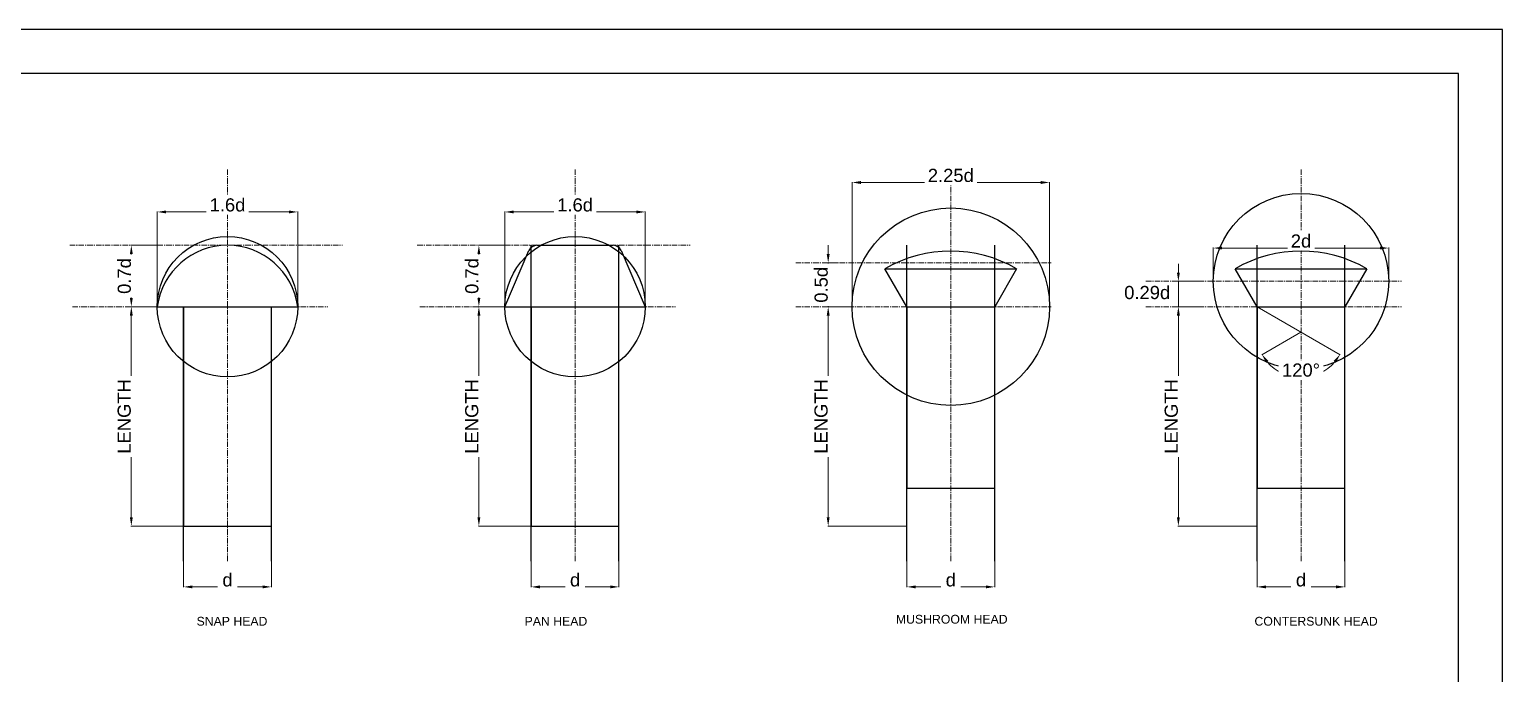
# Model space of a CAD drawing. Header units: millimetres. Extents: x -259 to 361, y -105 to 265.
# Drawn here: x 25.7 to 361.5, y 117.8 to 264.6 of the extents above; entities that cross this region are included whole.
import ezdxf

# ---------------------------------------------------------------- set-up
doc = ezdxf.new("R2010")
doc.units = ezdxf.units.MM
doc.header["$MEASUREMENT"] = 0
doc.linetypes.add('CENTER', pattern=[2, 1.25, -0.25, 0.25, -0.25])
doc.layers.add('centerline', color=1, linetype='CENTER', lineweight=15)
doc.layers.add('dimension line', color=3, linetype='Continuous', lineweight=15)
doc.layers.add('Reference line', color=52, linetype='Continuous')
doc.layers.add('TEXT', color=254, linetype='Continuous')
doc.styles.get("Standard").update_dxf_attribs({"font": 'arial.ttf'})
doc.dimstyles.new('AM_ANSI$0', dxfattribs={"dimtxt": 3, "dimasz": 2, "dimexe": 0.1, "dimexo": 0.05, "dimgap": 0.06, "dimtad": 1, "dimtoh": 1, "dimdec": 3, "dimzin": 9, "dimdsep": 46, "dimtxsty": 'Standard', "dimcen": 0, "dimclrd": 256, "dimclre": 256, "dimclrt": 256, "dimadec": 0, "dimazin": 2, "dimtp": 0.1, "dimtm": 0.1, "dimtfac": 0.71, "dimtdec": 3, "dimtofl": 0, "dimtmove": 0, "dimatfit": 3, "dimfxl": 1, "dimtfill": 1, "dimtolj": 1, "dimtzin": 7, "dimlwd": -1, "dimlwe": -1, "dimarcsym": 1})
doc.dimstyles.new('AM_ANSI$2', dxfattribs={"dimtxt": 3, "dimasz": 2, "dimexe": 0.1, "dimexo": 0.05, "dimgap": 0.06, "dimtad": 1, "dimtoh": 1, "dimdec": 3, "dimzin": 9, "dimdsep": 46, "dimtxsty": 'Standard', "dimcen": 0, "dimclrd": 256, "dimclre": 256, "dimclrt": 256, "dimadec": 0, "dimazin": 2, "dimtp": 0.1, "dimtm": 0.1, "dimtfac": 0.71, "dimtdec": 3, "dimtofl": 0, "dimtmove": 0, "dimatfit": 3, "dimfxl": 1, "dimtfill": 1, "dimtolj": 1, "dimtzin": 7, "dimlwd": -1, "dimlwe": -1, "dimarcsym": 1})

# ---------------------------------------------------------------- blocks, each defined once
blk = doc.blocks.new('*D4')
at = {"layer": 'Defpoints', "color": 0, "transparency": 16777216}
for p in [(54.87, 201.42), (48.95, 151.42), (60.87, 151.42)]:
    blk.add_point(p, dxfattribs=at)
at = {"layer": 'dimension line', "transparency": 16777216}
for p, q in [((54.82, 201.42), (48.85, 201.42)), ((48.95, 199.42), (48.95, 153.42)), ((60.82, 151.42), (48.85, 151.42))]:
    blk.add_line(p, q, dxfattribs=at)
for points in [[(48.62, 199.42), (49.28, 199.42), (48.95, 201.42)], [(48.62, 153.42), (49.28, 153.42), (48.95, 151.42)]]:
    blk.add_solid(points, dxfattribs=at)
at = {"layer": 'dimension line', "transparency": 16777216, "insert": (47.34, 176.42), "char_height": 3, "attachment_point": 5, "rotation": 90, "bg_fill": 3, "box_fill_scale": 1.25, "bg_fill_color": 256, "bg_fill_true_color": 13158600, "bg_fill_transparency": 0}
blk.add_mtext('\\A1;LENGTH', dxfattribs=at)
blk = doc.blocks.new('*D5')
at = {"layer": 'Defpoints', "color": 0, "transparency": 16777216}
for p in [(48.95, 215.42), (54.87, 215.42), (54.87, 201.42)]:
    blk.add_point(p, dxfattribs=at)
at = {"layer": 'dimension line', "transparency": 16777216}
for p, q in [((54.82, 215.42), (48.85, 215.42)), ((48.95, 203.42), (48.95, 213.42)), ((54.82, 201.42), (48.85, 201.42))]:
    blk.add_line(p, q, dxfattribs=at)
for points in [[(48.62, 213.42), (49.28, 213.42), (48.95, 215.42)], [(48.62, 203.42), (49.28, 203.42), (48.95, 201.42)]]:
    blk.add_solid(points, dxfattribs=at)
at = {"layer": 'dimension line', "transparency": 16777216, "insert": (47.36, 208.42), "char_height": 3, "attachment_point": 5, "rotation": 90, "bg_fill": 3, "box_fill_scale": 1.25, "bg_fill_color": 256, "bg_fill_true_color": 13158600, "bg_fill_transparency": 0}
blk.add_mtext('\\A1;0.7d', dxfattribs=at)
blk = doc.blocks.new('*D6')
at = {"layer": 'Defpoints', "color": 0, "transparency": 16777216}
for p in [(60.87, 145.78), (80.87, 146.21), (80.87, 137.57)]:
    blk.add_point(p, dxfattribs=at)
at = {"layer": 'dimension line', "transparency": 16777216}
for p, q in [((60.87, 145.73), (60.87, 137.47)), ((80.87, 146.16), (80.87, 137.47)), ((62.87, 137.57), (78.87, 137.57))]:
    blk.add_line(p, q, dxfattribs=at)
for points in [[(62.87, 137.9), (62.87, 137.23), (60.87, 137.57)], [(78.87, 137.9), (78.87, 137.23), (80.87, 137.57)]]:
    blk.add_solid(points, dxfattribs=at)
at = {"layer": 'dimension line', "transparency": 16777216, "insert": (70.87, 139.15), "char_height": 3, "attachment_point": 5, "bg_fill": 3, "box_fill_scale": 1.25, "bg_fill_color": 256, "bg_fill_true_color": 13158600, "bg_fill_transparency": 0}
blk.add_mtext('\\A1;d', dxfattribs=at)
blk = doc.blocks.new('*D7')
at = {"layer": 'Defpoints', "color": 0, "transparency": 16777216}
for p in [(86.87, 223.02), (54.87, 201.42), (86.87, 201.42)]:
    blk.add_point(p, dxfattribs=at)
at = {"layer": 'dimension line', "transparency": 16777216}
for p, q in [((54.87, 201.47), (54.87, 223.12)), ((56.87, 223.02), (84.87, 223.02)), ((86.87, 201.47), (86.87, 223.12))]:
    blk.add_line(p, q, dxfattribs=at)
for points in [[(56.87, 223.35), (56.87, 222.69), (54.87, 223.02)], [(84.87, 223.35), (84.87, 222.69), (86.87, 223.02)]]:
    blk.add_solid(points, dxfattribs=at)
at = {"layer": 'dimension line', "transparency": 16777216, "insert": (70.87, 224.61), "char_height": 3, "attachment_point": 5, "bg_fill": 3, "box_fill_scale": 1.25, "bg_fill_color": 256, "bg_fill_true_color": 13158600, "bg_fill_transparency": 0}
blk.add_mtext('\\A1;1.6d', dxfattribs=at)
blk = doc.blocks.new('*D10')
at = {"layer": 'Defpoints', "color": 0, "transparency": 16777216}
for p in [(134.09, 201.42), (128.17, 151.42), (140.09, 151.42)]:
    blk.add_point(p, dxfattribs=at)
at = {"layer": 'dimension line', "transparency": 16777216}
for p, q in [((134.04, 201.42), (128.07, 201.42)), ((128.17, 199.42), (128.17, 153.42)), ((140.04, 151.42), (128.07, 151.42))]:
    blk.add_line(p, q, dxfattribs=at)
for points in [[(127.84, 199.42), (128.5, 199.42), (128.17, 201.42)], [(127.84, 153.42), (128.5, 153.42), (128.17, 151.42)]]:
    blk.add_solid(points, dxfattribs=at)
at = {"layer": 'dimension line', "transparency": 16777216, "insert": (126.56, 176.42), "char_height": 3, "attachment_point": 5, "rotation": 90, "bg_fill": 3, "box_fill_scale": 1.25, "bg_fill_color": 256, "bg_fill_true_color": 13158600, "bg_fill_transparency": 0}
blk.add_mtext('\\A1;LENGTH', dxfattribs=at)
blk = doc.blocks.new('*D11')
at = {"layer": 'Defpoints', "color": 0, "transparency": 16777216}
for p in [(128.17, 215.42), (134.09, 215.42), (134.09, 201.42)]:
    blk.add_point(p, dxfattribs=at)
at = {"layer": 'dimension line', "transparency": 16777216}
for p, q in [((134.04, 215.42), (128.07, 215.42)), ((128.17, 203.42), (128.17, 213.42)), ((134.04, 201.42), (128.07, 201.42))]:
    blk.add_line(p, q, dxfattribs=at)
for points in [[(127.84, 213.42), (128.5, 213.42), (128.17, 215.42)], [(127.84, 203.42), (128.5, 203.42), (128.17, 201.42)]]:
    blk.add_solid(points, dxfattribs=at)
at = {"layer": 'dimension line', "transparency": 16777216, "insert": (126.58, 208.42), "char_height": 3, "attachment_point": 5, "rotation": 90, "bg_fill": 3, "box_fill_scale": 1.25, "bg_fill_color": 256, "bg_fill_true_color": 13158600, "bg_fill_transparency": 0}
blk.add_mtext('\\A1;0.7d', dxfattribs=at)
blk = doc.blocks.new('*D8')
at = {"layer": 'Defpoints', "color": 0, "transparency": 16777216}
for p in [(140.09, 145.78), (160.09, 146.21), (160.09, 137.57)]:
    blk.add_point(p, dxfattribs=at)
at = {"layer": 'dimension line', "transparency": 16777216}
for p, q in [((140.09, 145.73), (140.09, 137.47)), ((160.09, 146.16), (160.09, 137.47)), ((142.09, 137.57), (158.09, 137.57))]:
    blk.add_line(p, q, dxfattribs=at)
for points in [[(142.09, 137.9), (142.09, 137.23), (140.09, 137.57)], [(158.09, 137.9), (158.09, 137.23), (160.09, 137.57)]]:
    blk.add_solid(points, dxfattribs=at)
at = {"layer": 'dimension line', "transparency": 16777216, "insert": (150.09, 139.15), "char_height": 3, "attachment_point": 5, "bg_fill": 3, "box_fill_scale": 1.25, "bg_fill_color": 256, "bg_fill_true_color": 13158600, "bg_fill_transparency": 0}
blk.add_mtext('\\A1;d', dxfattribs=at)
blk = doc.blocks.new('*D9')
at = {"layer": 'Defpoints', "color": 0, "transparency": 16777216}
for p in [(166.09, 223.02), (134.09, 201.42), (166.09, 201.42)]:
    blk.add_point(p, dxfattribs=at)
at = {"layer": 'dimension line', "transparency": 16777216}
for p, q in [((134.09, 201.47), (134.09, 223.12)), ((136.09, 223.02), (164.09, 223.02)), ((166.09, 201.47), (166.09, 223.12))]:
    blk.add_line(p, q, dxfattribs=at)
for points in [[(136.09, 223.35), (136.09, 222.69), (134.09, 223.02)], [(164.09, 223.35), (164.09, 222.69), (166.09, 223.02)]]:
    blk.add_solid(points, dxfattribs=at)
at = {"layer": 'dimension line', "transparency": 16777216, "insert": (150.09, 224.61), "char_height": 3, "attachment_point": 5, "bg_fill": 3, "box_fill_scale": 1.25, "bg_fill_color": 256, "bg_fill_true_color": 13158600, "bg_fill_transparency": 0}
blk.add_mtext('\\A1;1.6d', dxfattribs=at)
blk = doc.blocks.new('*D13')
at = {"layer": 'Defpoints', "color": 0, "transparency": 16777216}
for p in [(213.23, 201.42), (207.78, 151.42), (225.73, 151.42)]:
    blk.add_point(p, dxfattribs=at)
at = {"layer": 'dimension line', "transparency": 16777216}
for p, q in [((213.18, 201.42), (207.68, 201.42)), ((207.78, 199.42), (207.78, 153.42)), ((225.68, 151.42), (207.68, 151.42))]:
    blk.add_line(p, q, dxfattribs=at)
for points in [[(207.45, 199.42), (208.11, 199.42), (207.78, 201.42)], [(207.45, 153.42), (208.11, 153.42), (207.78, 151.42)]]:
    blk.add_solid(points, dxfattribs=at)
at = {"layer": 'dimension line', "transparency": 16777216, "insert": (206.17, 176.42), "char_height": 3, "attachment_point": 5, "rotation": 90, "bg_fill": 3, "box_fill_scale": 1.25, "bg_fill_color": 256, "bg_fill_true_color": 13158600, "bg_fill_transparency": 0}
blk.add_mtext('\\A1;LENGTH', dxfattribs=at)
blk = doc.blocks.new('*D12')
at = {"layer": 'Defpoints', "color": 0, "transparency": 16777216}
for p in [(225.73, 145.78), (245.73, 146.21), (245.73, 137.57)]:
    blk.add_point(p, dxfattribs=at)
at = {"layer": 'dimension line', "transparency": 16777216}
for p, q in [((225.73, 145.73), (225.73, 137.47)), ((245.73, 146.16), (245.73, 137.47)), ((227.73, 137.57), (243.73, 137.57))]:
    blk.add_line(p, q, dxfattribs=at)
for points in [[(227.73, 137.9), (227.73, 137.23), (225.73, 137.57)], [(243.73, 137.9), (243.73, 137.23), (245.73, 137.57)]]:
    blk.add_solid(points, dxfattribs=at)
at = {"layer": 'dimension line', "transparency": 16777216, "insert": (235.73, 139.15), "char_height": 3, "attachment_point": 5, "bg_fill": 3, "box_fill_scale": 1.25, "bg_fill_color": 256, "bg_fill_true_color": 13158600, "bg_fill_transparency": 0}
blk.add_mtext('\\A1;d', dxfattribs=at)
blk = doc.blocks.new('*D14')
at = {"layer": 'Defpoints', "color": 0, "transparency": 16777216}
for p in [(258.23, 229.74), (213.23, 201.42), (258.23, 201.42)]:
    blk.add_point(p, dxfattribs=at)
at = {"layer": 'dimension line', "transparency": 16777216}
for p, q in [((213.23, 201.47), (213.23, 229.84)), ((215.23, 229.74), (256.23, 229.74)), ((258.23, 201.47), (258.23, 229.84))]:
    blk.add_line(p, q, dxfattribs=at)
for points in [[(215.23, 230.07), (215.23, 229.4), (213.23, 229.74)], [(256.23, 230.07), (256.23, 229.4), (258.23, 229.74)]]:
    blk.add_solid(points, dxfattribs=at)
at = {"layer": 'dimension line', "transparency": 16777216, "insert": (235.73, 231.33), "char_height": 3, "attachment_point": 5, "bg_fill": 3, "box_fill_scale": 1.25, "bg_fill_color": 256, "bg_fill_true_color": 13158600, "bg_fill_transparency": 0}
blk.add_mtext('\\A1;2.25d', dxfattribs=at)
blk = doc.blocks.new('*D15')
at = {"layer": 'Defpoints', "color": 0, "transparency": 16777216}
for p in [(210.11, 211.42), (210.11, 201.42)]:
    blk.add_point(p, dxfattribs=at)
at = {"layer": 'dimension line', "transparency": 16777216}
for p, q in [((207.78, 213.42), (207.78, 215.42)), ((210.06, 211.42), (207.68, 211.42)), ((207.78, 211.42), (207.78, 209.42)), ((207.78, 203.42), (207.78, 209.42)), ((207.78, 201.42), (207.78, 203.42)), ((210.06, 201.42), (207.68, 201.42)), ((207.78, 199.42), (207.78, 197.42))]:
    blk.add_line(p, q, dxfattribs=at)
for points in [[(207.45, 213.42), (208.11, 213.42), (207.78, 211.42)], [(207.45, 199.42), (208.11, 199.42), (207.78, 201.42)]]:
    blk.add_solid(points, dxfattribs=at)
at = {"layer": 'dimension line', "transparency": 16777216, "insert": (206.19, 206.42), "char_height": 3, "attachment_point": 5, "rotation": 90, "bg_fill": 3, "box_fill_scale": 1.25, "bg_fill_color": 256, "bg_fill_true_color": 13158600, "bg_fill_transparency": 0}
blk.add_mtext('\\A1;0.5d', dxfattribs=at)
at = {"layer": 'Defpoints', "color": 0, "transparency": 16777216}
blk.add_point((207.78, 211.42), dxfattribs=at)
blk = doc.blocks.new('*D17')
at = {"layer": 'Defpoints', "color": 0, "transparency": 16777216}
for p in [(293.05, 201.42), (287.6, 151.42), (305.55, 151.42)]:
    blk.add_point(p, dxfattribs=at)
at = {"layer": 'dimension line', "transparency": 16777216}
for p, q in [((293, 201.42), (287.5, 201.42)), ((287.6, 199.42), (287.6, 153.42)), ((305.5, 151.42), (287.5, 151.42))]:
    blk.add_line(p, q, dxfattribs=at)
for points in [[(287.27, 199.42), (287.93, 199.42), (287.6, 201.42)], [(287.27, 153.42), (287.93, 153.42), (287.6, 151.42)]]:
    blk.add_solid(points, dxfattribs=at)
at = {"layer": 'dimension line', "transparency": 16777216, "insert": (285.99, 176.42), "char_height": 3, "attachment_point": 5, "rotation": 90, "bg_fill": 3, "box_fill_scale": 1.25, "bg_fill_color": 256, "bg_fill_true_color": 13158600, "bg_fill_transparency": 0}
blk.add_mtext('\\A1;LENGTH', dxfattribs=at)
blk = doc.blocks.new('*D16')
at = {"layer": 'Defpoints', "color": 0, "transparency": 16777216}
for p in [(305.55, 145.78), (325.55, 146.21), (325.55, 137.57)]:
    blk.add_point(p, dxfattribs=at)
at = {"layer": 'dimension line', "transparency": 16777216}
for p, q in [((305.55, 145.73), (305.55, 137.47)), ((325.55, 146.16), (325.55, 137.47)), ((307.55, 137.57), (323.55, 137.57))]:
    blk.add_line(p, q, dxfattribs=at)
for points in [[(307.55, 137.9), (307.55, 137.23), (305.55, 137.57)], [(323.55, 137.9), (323.55, 137.23), (325.55, 137.57)]]:
    blk.add_solid(points, dxfattribs=at)
at = {"layer": 'dimension line', "transparency": 16777216, "insert": (315.55, 139.15), "char_height": 3, "attachment_point": 5, "bg_fill": 3, "box_fill_scale": 1.25, "bg_fill_color": 256, "bg_fill_true_color": 13158600, "bg_fill_transparency": 0}
blk.add_mtext('\\A1;d', dxfattribs=at)
blk = doc.blocks.new('*D18')
at = {"layer": 'Defpoints', "color": 0, "transparency": 16777216}
for p in [(295.55, 207.22), (335.55, 207.22), (305.55, 201.42), (325.55, 201.42)]:
    blk.add_point(p, dxfattribs=at)
at = {"layer": 'dimension line', "transparency": 16777216}
for p, q in [((305.59, 201.4), (324.51, 190.43)), ((315.51, 195.6), (306.59, 190.43))]:
    blk.add_line(p, q, dxfattribs=at)
blk.add_arc((315.55, 195.62), 10.26, 221.3042, 318.6958, dxfattribs=at)
for points in [[(307.57, 188.66), (308.12, 189.05), (306.68, 190.48)], [(322.98, 189.05), (323.52, 188.66), (324.42, 190.48)]]:
    blk.add_solid(points, dxfattribs=at)
at = {"layer": 'dimension line', "transparency": 16777216, "insert": (315.55, 186.96), "char_height": 3, "attachment_point": 5, "bg_fill": 3, "box_fill_scale": 1.25, "bg_fill_color": 256, "bg_fill_true_color": 13158600, "bg_fill_transparency": 0}
blk.add_mtext('\\A1;120°', dxfattribs=at)
at = {"layer": 'Defpoints', "color": 0, "transparency": 16777216}
blk.add_point((312.05, 185.98), dxfattribs=at)
blk = doc.blocks.new('*D19')
at = {"layer": 'Defpoints', "color": 0, "transparency": 16777216}
for p in [(335.55, 214.79), (295.55, 207.22), (335.55, 207.22)]:
    blk.add_point(p, dxfattribs=at)
at = {"layer": 'dimension line', "transparency": 16777216}
for p, q in [((295.55, 207.27), (295.55, 214.89)), ((335.55, 207.27), (335.55, 214.89)), ((297.55, 214.79), (333.55, 214.79))]:
    blk.add_line(p, q, dxfattribs=at)
for points in [[(297.55, 215.12), (297.55, 214.46), (295.55, 214.79)], [(333.55, 215.12), (333.55, 214.46), (335.55, 214.79)]]:
    blk.add_solid(points, dxfattribs=at)
at = {"layer": 'dimension line', "transparency": 16777216, "insert": (315.55, 216.38), "char_height": 3, "attachment_point": 5, "bg_fill": 3, "box_fill_scale": 1.25, "bg_fill_color": 256, "bg_fill_true_color": 13158600, "bg_fill_transparency": 0}
blk.add_mtext('\\A1;2d', dxfattribs=at)
blk = doc.blocks.new('*D20')
at = {"layer": 'Defpoints', "color": 0, "transparency": 16777216}
for p in [(292.56, 207.22), (292.56, 201.42)]:
    blk.add_point(p, dxfattribs=at)
at = {"layer": 'dimension line', "transparency": 16777216}
for p, q in [((287.6, 209.22), (287.6, 211.22)), ((292.51, 207.22), (287.5, 207.22)), ((287.6, 203.42), (287.6, 205.22)), ((292.51, 201.42), (287.5, 201.42)), ((287.6, 199.42), (287.6, 197.42))]:
    blk.add_line(p, q, dxfattribs=at)
at = {"layer": 'dimension line', "transparency": 16777216, "insert": (280.49, 204.64), "char_height": 3, "attachment_point": 5, "bg_fill": 3, "box_fill_scale": 1.25, "bg_fill_color": 256, "bg_fill_true_color": 13158600, "bg_fill_transparency": 0}
blk.add_mtext('\\A1;0.29d', dxfattribs=at)
at = {"layer": 'Defpoints', "color": 0, "transparency": 16777216}
blk.add_point((287.6, 207.22), dxfattribs=at)
at = {"layer": 'dimension line', "transparency": 16777216}
for p, q in [((287.6, 207.22), (287.6, 205.22)), ((287.6, 201.42), (287.6, 203.42))]:
    blk.add_line(p, q, dxfattribs=at)
for points in [[(287.27, 209.22), (287.93, 209.22), (287.6, 207.22)], [(287.27, 199.42), (287.93, 199.42), (287.6, 201.42)]]:
    blk.add_solid(points, dxfattribs=at)
blk = doc.blocks.new('Snap Head')
for p, q in [((-16, 0), (16, 0)), ((-10, 0), (-10, -50)), ((10, -50), (10, 0)), ((-10, -50), (10, -50))]:
    blk.add_line(p, q)
blk.add_arc((0, -2.14), 16.14, 7.6281, 172.3719)
blk = doc.blocks.new('Mushroom Head')
for p, q in [((-8.68, 14), (8.68, 14)), ((-16, 0), (-10.52, 12.79)), ((10.52, 12.79), (16, 0)), ((-16, 0), (16, 0)), ((-10, 0), (-10, -50)), ((10, -50), (10, 0)), ((-10, -50), (10, -50))]:
    blk.add_line(p, q)
for centre, start, end in [((-8.68, 12), 90, 156.8014), ((8.68, 12), 23.1986, 90)]:
    blk.add_arc(centre, 2, start, end)
blk = doc.blocks.new('Round Countersunk Head 60')
for p, q in [((-10, 0), (-15, 8.66)), ((-15, 8.66), (15, 8.66)), ((15, 8.66), (10, 0)), ((-10, 0), (10, 0)), ((-10, 0), (-10, -41.34)), ((10, -41.34), (10, 0)), ((-10, -41.34), (10, -41.34))]:
    blk.add_line(p, q)
blk.add_arc((0, -17.32), 30, 59.9993, 120.0007)
blk = doc.blocks.new('Flat Contersunk 60')
blk.add_blockref('Round Countersunk Head 60', (0, 0))
blk = doc.blocks.new('Flat Countersunk Head 90')
blk.add_blockref('Flat Contersunk 60', (0, 0))
blk = doc.blocks.new('Contersunk Head')
blk.add_blockref('Flat Countersunk Head 90', (0, 0))

msp = doc.modelspace()

# ---------------------------------------------------------------- linework, layer by layer
at = {"layer": 'centerline'}
for p, q in [((70.8707, 143.4619), (70.8707, 232.9049)), ((150.0904, 143.4619), (150.0904, 232.9049)), ((235.7274, 143.4619), (235.7274, 232.9049)), ((315.5494, 143.4619), (315.5494, 232.9049)), ((34.9133, 215.4226), (97.1089, 215.4226)), ((114.133, 215.4226), (176.3286, 215.4226)), ((200.3809, 211.4226), (258.6264, 211.4226)), ((280.2029, 207.2226), (338.4483, 207.2226)), ((35.5242, 201.4226), (93.7697, 201.4226)), ((114.7439, 201.4226), (172.9894, 201.4226)), ((200.3809, 201.4226), (258.6264, 201.4226)), ((280.2029, 201.4226), (338.4483, 201.4226))]:
    msp.add_line(p, q, dxfattribs=at)
at = {"layer": 'Reference line'}
for p, q in [((140.0904, 143.4619), (140.0904, 215.4226)), ((160.0904, 143.4619), (160.0904, 215.4226)), ((225.7274, 143.4619), (225.7274, 215.4226)), ((245.7274, 143.4619), (245.7274, 215.4226)), ((305.5494, 143.4619), (305.5494, 215.4226)), ((325.5494, 143.4619), (325.5494, 215.4226)), ((60.8707, 143.4619), (60.8707, 201.4226)), ((80.8707, 143.4619), (80.8707, 201.4226))]:
    msp.add_line(p, q, dxfattribs=at)
for centre, radius in [((315.5494, 207.2226), 20), ((235.7274, 201.4226), 22.5), ((70.8707, 201.4226), 16), ((150.0904, 201.4226), 16)]:
    msp.add_circle(centre, radius, dxfattribs=at)

# ---------------------------------------------------------------- texts
at = {"layer": 'TEXT', "char_height": 2, "attachment_point": 1}
for s, insert in [('MUSHROOM HEAD', (223.2179, 131.1965)), ('SNAP HEAD', (63.8243, 130.7378)), ('PAN HEAD', (138.5898, 130.7378)), ('CONTERSUNK HEAD', (304.9398, 130.7378))]:
    msp.add_mtext_dynamic_manual_height_columns(s, width=27.849696, gutter_width=1, heights=[0], dxfattribs=dict(at, insert=insert))

# ---------------------------------------------------------------- next in the draw order: dimensions: what is measured, and where the dimension line sits
at = {"layer": 'dimension line'}
for base, p1, p2, picture, middle in [((48.9487, 151.4226), (54.8707, 201.4226), (60.8707, 151.4226), '*D4', (47.3375, 176.4226)), ((128.1684, 151.4226), (134.0904, 201.4226), (140.0904, 151.4226), '*D10', (126.5572, 176.4226))]:
    dim = msp.add_linear_dim(base=base, p1=p1, p2=p2, angle=90, text='LENGTH', dimstyle='AM_ANSI$0', override={"dimpost": ''}, dxfattribs=at)
    dim.commit()
    dim.dimension.update_dxf_attribs({"geometry": picture, "text_midpoint": middle})
for base, p1, p2, picture, middle in [((207.7792, 151.4226), (213.2274, 201.4226), (225.7274, 151.4226), '*D13', (207.7792, 176.4226)), ((287.6011, 151.4226), (293.0494, 201.4226), (305.5494, 151.4226), '*D17', (287.6011, 176.4226))]:
    dim = msp.add_linear_dim(base=base, p1=p1, p2=p2, angle=90, text='LENGTH', dimstyle='AM_ANSI$0', dxfattribs=at)
    dim.commit()
    dim.dimension.update_dxf_attribs({"geometry": picture, "text_midpoint": middle, "dimtype": 160})
for base, p1, p2, picture, middle in [((80.8707, 137.5656), (60.8707, 145.778), (80.8707, 146.2126), '*D6', (70.8707, 139.1502)), ((160.0904, 137.5656), (140.0904, 145.778), (160.0904, 146.2126), '*D8', (150.0904, 139.1502)), ((245.7274, 137.5656), (225.7274, 145.778), (245.7274, 146.2126), '*D12', (235.7274, 139.1502)), ((325.5494, 137.5656), (305.5494, 145.778), (325.5494, 146.2126), '*D16', (315.5494, 139.1502))]:
    dim = msp.add_linear_dim(base=base, p1=p1, p2=p2, text='d', dimstyle='AM_ANSI$0', override={"dimpost": ''}, dxfattribs=at)
    dim.commit()
    dim.dimension.update_dxf_attribs({"geometry": picture, "text_midpoint": middle})

# ---------------------------------------------------------------- next in the draw order: dimensions: what is measured, and where the dimension line sits
dim = msp.add_linear_dim(base=(258.2274, 229.7379), p1=(213.2274, 201.4226), p2=(258.2274, 201.4226), text='2.25d', dimstyle='AM_ANSI$0', override={"dimpost": ''}, dxfattribs=at)
dim.commit()
dim.dimension.update_dxf_attribs({"geometry": '*D14', "text_midpoint": (235.7274, 231.3296)})
for base, p1, p2, picture, middle in [((48.9487, 215.4226), (54.8707, 201.4226), (54.8707, 215.4226), '*D5', (47.357, 208.4226)), ((128.1684, 215.4226), (134.0904, 201.4226), (134.0904, 215.4226), '*D11', (126.5767, 208.4226))]:
    dim = msp.add_linear_dim(base=base, p1=p1, p2=p2, angle=90, text='0.7d', dimstyle='AM_ANSI$0', override={"dimpost": ''}, dxfattribs=at)
    dim.commit()
    dim.dimension.update_dxf_attribs({"geometry": picture, "text_midpoint": middle})
dim = msp.add_linear_dim(base=(207.7792, 211.4226), p1=(210.1075, 201.4226), p2=(210.1075, 211.4226), angle=90, text='0.5d', dimstyle='AM_ANSI$0', dxfattribs=at)
dim.commit()
dim.dimension.update_dxf_attribs({"geometry": '*D15', "text_midpoint": (206.1874, 206.4226)})
dim = msp.add_linear_dim(base=(287.6011, 207.2226), p1=(292.5633, 201.4226), p2=(292.5633, 207.2226), angle=90, text='0.29d', dimstyle='AM_ANSI$0', override={"dimtmove": 2}, dxfattribs=at)
dim.commit()
dim.dimension.update_dxf_attribs({"geometry": '*D20', "text_midpoint": (280.4865, 204.6358), "dimtype": 160})
dim = msp.add_angular_dim_2l(base=(312.0478, 185.9824), line1=((305.5494, 201.4226), (295.5494, 207.2226)), line2=((335.5494, 207.2226), (325.5494, 201.4226)), dimstyle='AM_ANSI$2', override={"dimpost": ''}, dxfattribs=at)
dim.commit()
dim.dimension.update_dxf_attribs({"geometry": '*D18', "text_midpoint": (315.5494, 186.9579)})

# ---------------------------------------------------------------- next in the draw order: block references
msp.add_blockref('Contersunk Head', (235.7274, 201.4226))

# ---------------------------------------------------------------- next in the draw order: dimensions: what is measured, and where the dimension line sits
for base, p1, p2, picture, middle in [((86.8707, 223.0188), (54.8707, 201.4226), (86.8707, 201.4226), '*D7', (70.8707, 223.0188)), ((166.0904, 223.0188), (134.0904, 201.4226), (166.0904, 201.4226), '*D9', (150.0904, 223.0188))]:
    dim = msp.add_linear_dim(base=base, p1=p1, p2=p2, text='1.6d', dimstyle='AM_ANSI$0', dxfattribs=at)
    dim.commit()
    dim.dimension.update_dxf_attribs({"geometry": picture, "text_midpoint": middle, "dimtype": 160})
dim = msp.add_linear_dim(base=(335.5494, 214.7889), p1=(295.5494, 207.2226), p2=(335.5494, 207.2226), text='2d', dimstyle='AM_ANSI$0', override={"dimpost": ''}, dxfattribs=at)
dim.commit()
dim.dimension.update_dxf_attribs({"geometry": '*D19', "text_midpoint": (315.5494, 216.3796)})

# ---------------------------------------------------------------- next in the draw order: linework, layer by layer
at = {"layer": 'TEXT'}
for points in [[(-258.5183, -105.3879), (361.4817, -105.3879), (361.4817, 264.6121), (-258.5183, 264.6121)], [(-248.5183, -95.3879), (351.4817, -95.3879), (351.4817, 254.6121), (-248.5183, 254.6121)]]:
    msp.add_lwpolyline(points, close=True, dxfattribs=at)

# ---------------------------------------------------------------- next in the draw order: block references
for name, p in [('Snap Head', (70.8707, 201.4226)), ('Mushroom Head', (150.0904, 201.4226)), ('Contersunk Head', (315.5494, 201.4226))]:
    msp.add_blockref(name, p)

doc.saveas('drawing.dxf')
